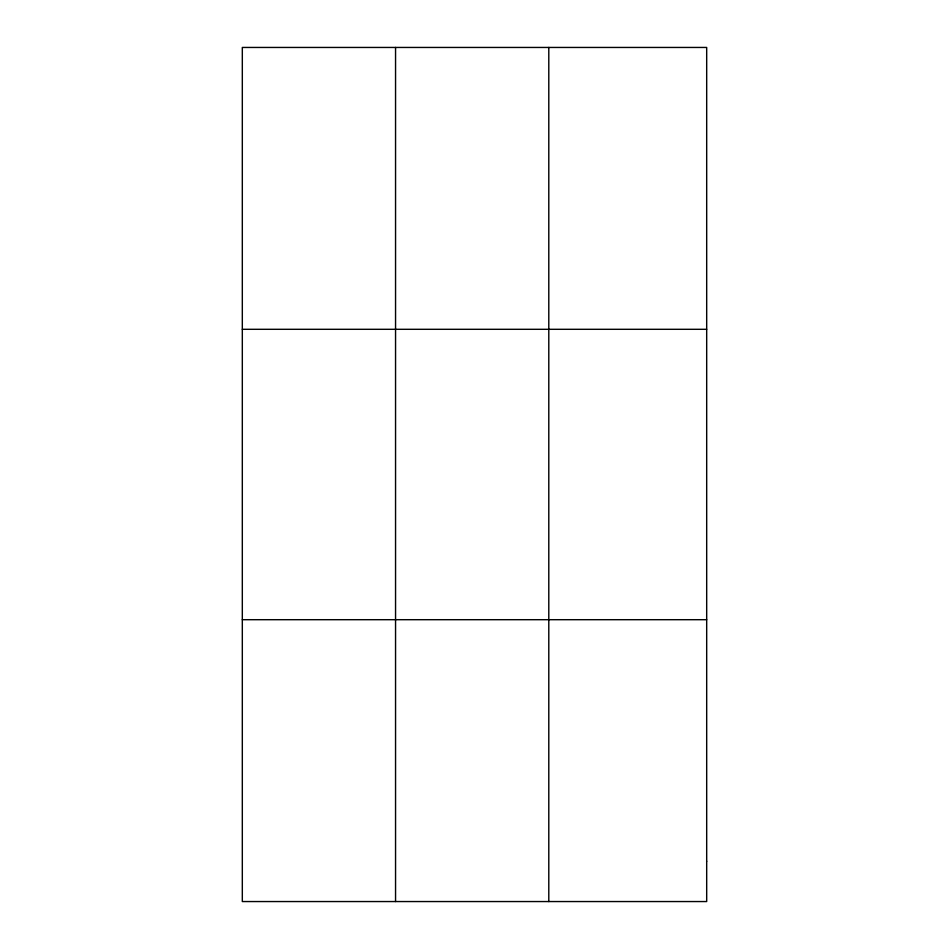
<?xml version="1.0" encoding="UTF-8"?>
<svg xmlns="http://www.w3.org/2000/svg" width="949" height="949" viewBox="0 0 949 949"><rect width="100%" height="100%" fill="white"/><g stroke="black" fill="none" stroke-linecap="round" stroke-linejoin="round"><path stroke-width="1.42" d="M395.555 901.55L395.555 47.45M548.795 901.55L548.795 47.45M242.315 329.303L706.685 329.303M242.315 619.697L706.685 619.697M706.685 861.289L706.685 901.55L242.315 901.55L242.315 47.45L706.685 47.45L706.685 861.289"/></g></svg>
